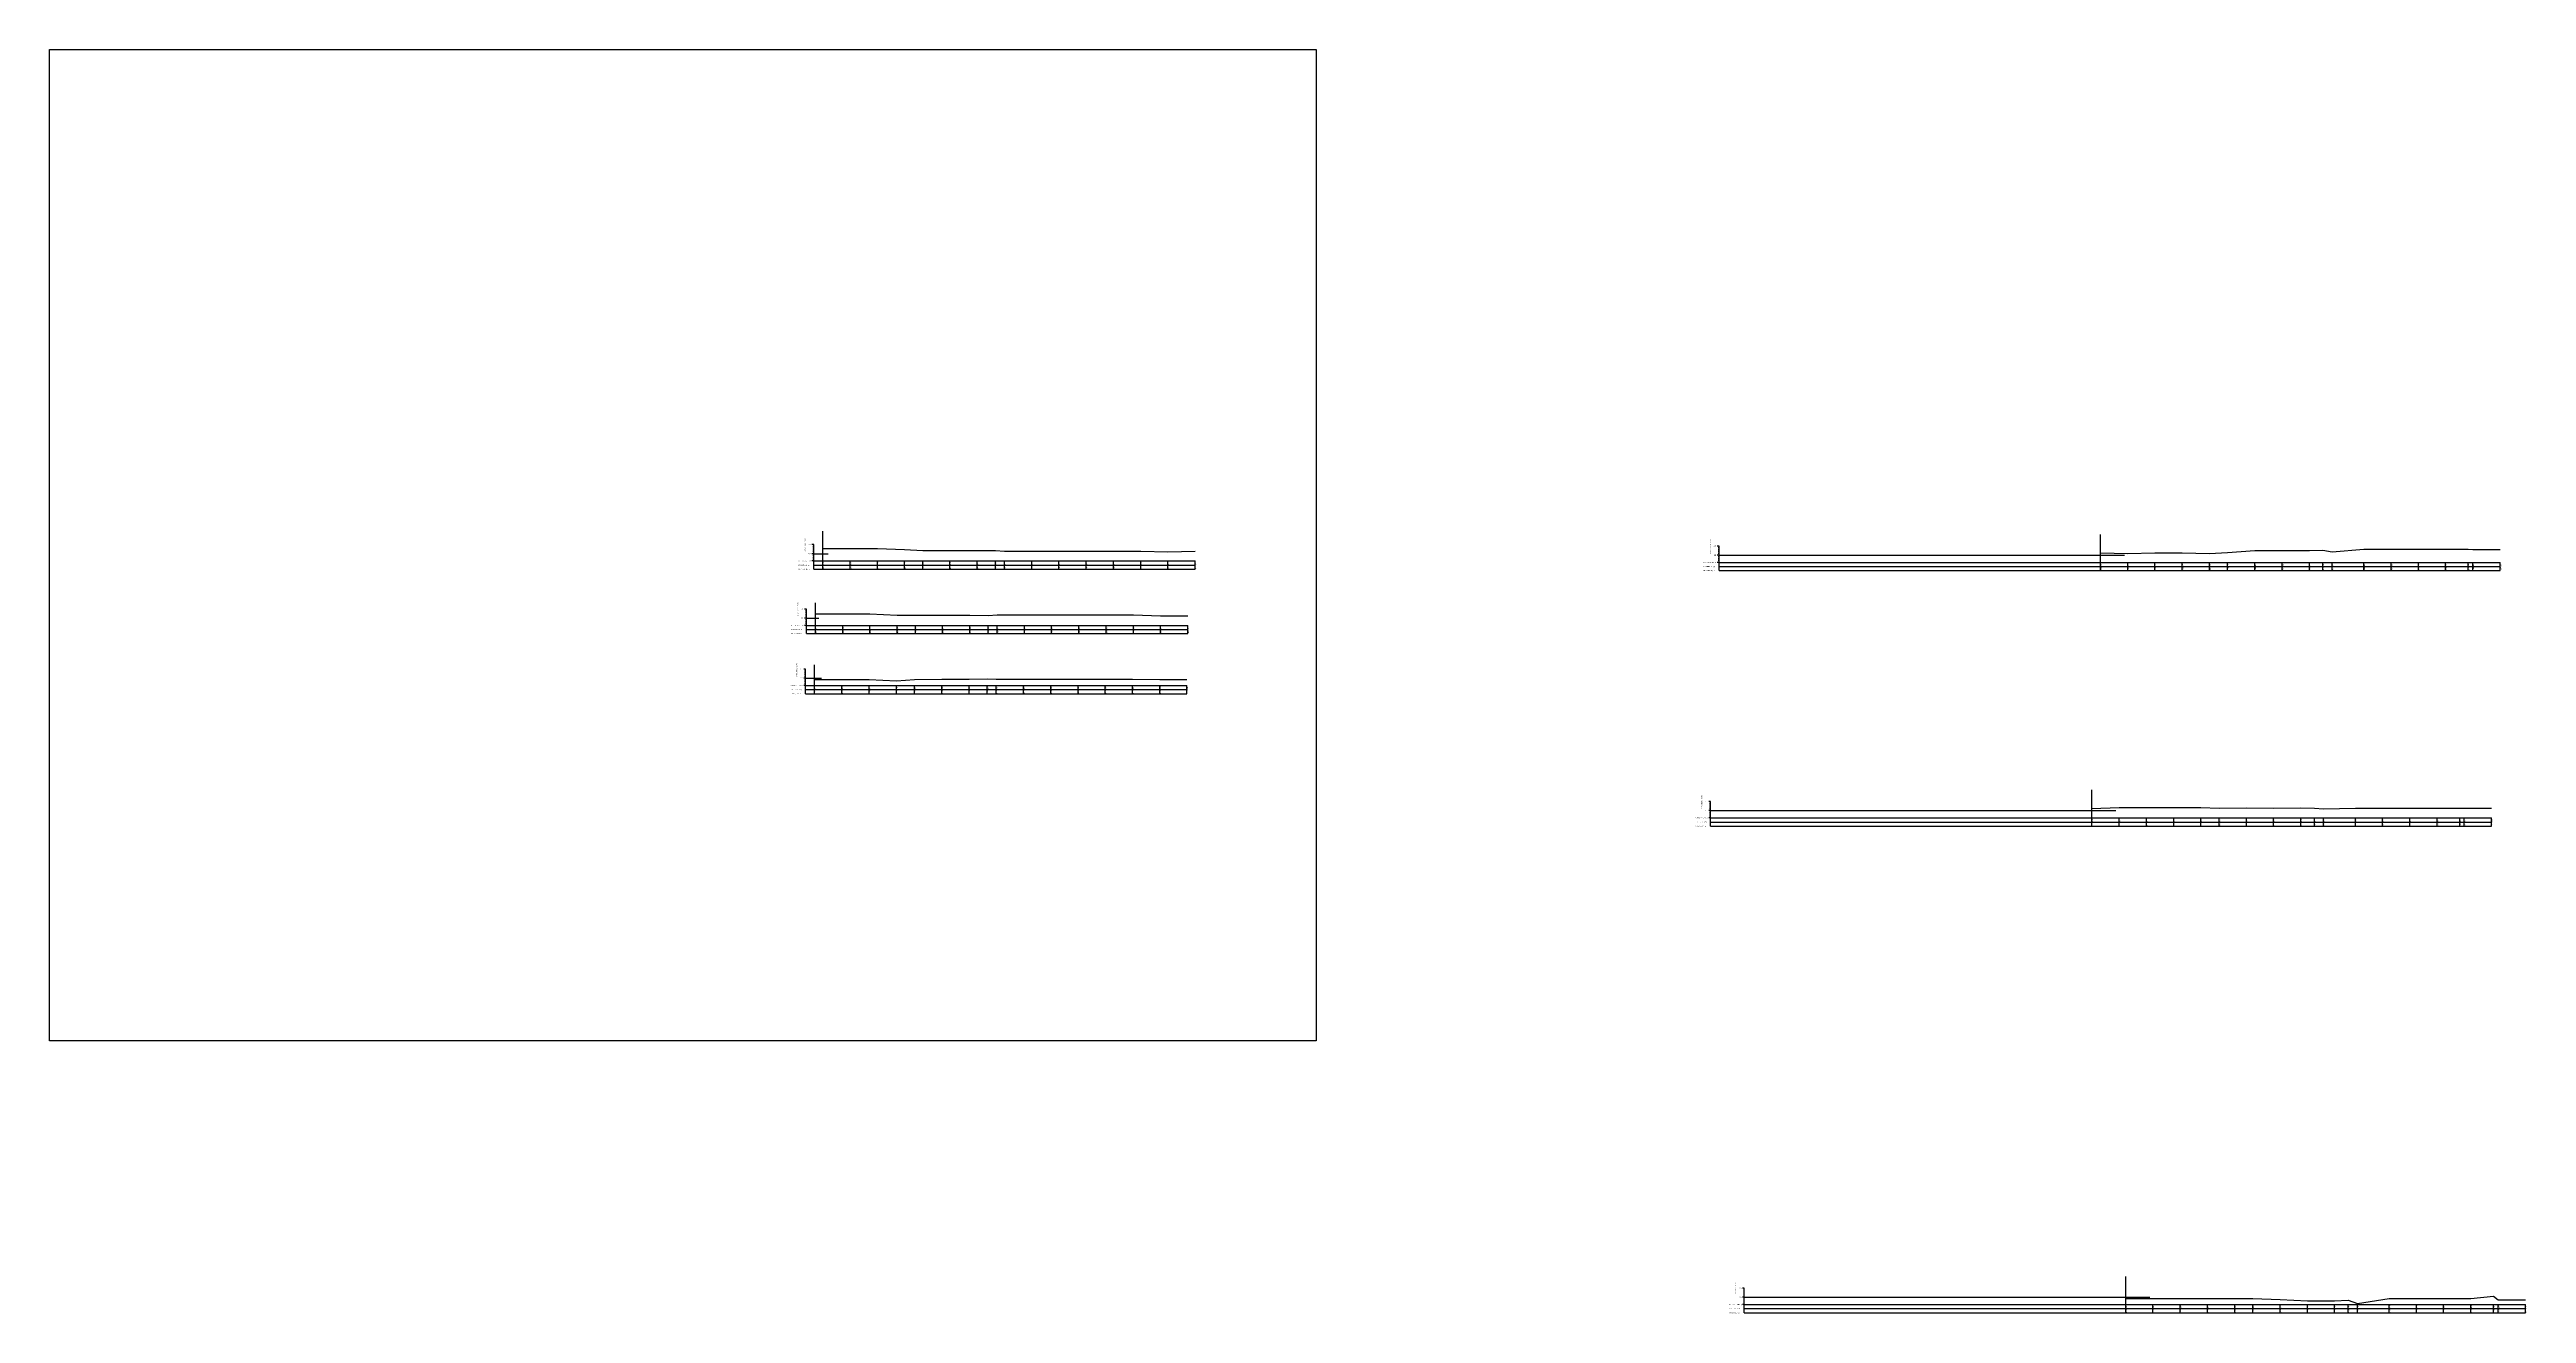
# Model space of a CAD drawing. Header units: metres. Extents: x -148477 to 168932, y -55673 to -2736.
# Drawn here: x -7834 to -6470, y -3664 to -2968 of the extents above; entities that cross this region are included whole.
import ezdxf

# ---------------------------------------------------------------- set-up
doc = ezdxf.new("R2010")
doc.units = ezdxf.units.M
doc.styles.add('liza', font='times.ttf', dxfattribs={"height": 2})

msp = doc.modelspace()

# ---------------------------------------------------------------- linework, layer by layer
at = {"color": 0, "linetype": 'Continuous', "lineweight": -3, "ltscale": 0.5}
for p, q in [((-7412.8662, -3240.7784), (-7413.8662, -3240.7784)), ((-7412.8662, -3241.7784), (-7413.3662, -3241.7784)), ((-7412.8662, -3242.7784), (-7413.3662, -3242.7784)), ((-7412.8662, -3243.7784), (-7413.3662, -3243.7784)), ((-7412.8662, -3244.7784), (-7413.3662, -3244.7784)), ((-7412.8662, -3254.2784), (-7412.8662, -3240.7784)), ((-7407.8735, -3250.1254), (-7407.8735, -3233.4161)), ((-6914.4557, -3241.5784), (-6915.4557, -3241.5784)), ((-6914.4557, -3242.5784), (-6914.9557, -3242.5784)), ((-6914.4557, -3243.5784), (-6914.9557, -3243.5784)), ((-6914.4557, -3244.5784), (-6914.9557, -3244.5784)), ((-6914.4557, -3255.0784), (-6914.4557, -3241.5784)), ((-6704.4557, -3250.5784), (-6704.4557, -3235.1581)), ((-7412.8662, -3245.7784), (-7413.8662, -3245.7784)), ((-7412.8662, -3249.7784), (-7413.8662, -3249.7784)), ((-7412.8662, -3246.7784), (-7413.3662, -3246.7784)), ((-7412.8662, -3247.7784), (-7413.3662, -3247.7784)), ((-7412.8662, -3248.7784), (-7413.3662, -3248.7784)), ((-7412.8662, -3245.7784), (-7404.8664, -3245.7784)), ((-7412.8662, -3249.7784), (-7202.8662, -3249.7784)), ((-7412.8662, -3252.0284), (-7202.8662, -3252.0284)), ((-7412.8662, -3254.2784), (-7202.8662, -3254.2784)), ((-7407.8662, -3254.2784), (-7407.8662, -3249.7784)), ((-7392.8662, -3254.2784), (-7392.8662, -3249.7784)), ((-7377.8662, -3254.2784), (-7377.8662, -3249.7784)), ((-7362.8662, -3254.2784), (-7362.8662, -3249.7784)), ((-7352.8662, -3254.2784), (-7352.8662, -3249.7784)), ((-7337.8662, -3254.2784), (-7337.8662, -3249.7784)), ((-7322.8662, -3254.2784), (-7322.8662, -3249.7784)), ((-7312.8662, -3254.2784), (-7312.8662, -3249.7784)), ((-7307.8662, -3254.2784), (-7307.8662, -3249.7784)), ((-7292.8662, -3254.2784), (-7292.8662, -3249.7784)), ((-7277.8662, -3254.2784), (-7277.8662, -3249.7784)), ((-7262.8662, -3254.2784), (-7262.8662, -3249.7784)), ((-7247.8662, -3254.2784), (-7247.8662, -3249.7784)), ((-7232.8662, -3254.2784), (-7232.8662, -3249.7784)), ((-7217.8662, -3254.2784), (-7217.8662, -3249.7784)), ((-7202.8662, -3254.2784), (-7202.8662, -3249.7784)), ((-6914.4557, -3246.5784), (-6915.4557, -3246.5784)), ((-6914.4557, -3250.5784), (-6915.4557, -3250.5784)), ((-6914.4557, -3245.5784), (-6914.9557, -3245.5784)), ((-6914.4557, -3247.5784), (-6914.9557, -3247.5784)), ((-6914.4557, -3248.5784), (-6914.9557, -3248.5784)), ((-6914.4557, -3249.5784), (-6914.9557, -3249.5784)), ((-6914.4557, -3246.5784), (-6691.2888, -3246.5784)), ((-6914.4557, -3250.5784), (-6484.4557, -3250.5784)), ((-6914.4557, -3252.8284), (-6484.4557, -3252.8284)), ((-6914.4557, -3255.0784), (-6484.4557, -3255.0784)), ((-6704.4557, -3255.0784), (-6704.4557, -3250.5784)), ((-6689.4557, -3255.0784), (-6689.4557, -3250.5784)), ((-6674.4557, -3255.0784), (-6674.4557, -3250.5784)), ((-6659.4557, -3255.0784), (-6659.4557, -3250.5784)), ((-6644.4557, -3255.0784), (-6644.4557, -3250.5784)), ((-6634.4557, -3255.0784), (-6634.4557, -3250.5784)), ((-6619.4557, -3255.0784), (-6619.4557, -3250.5784)), ((-6604.4557, -3255.0784), (-6604.4557, -3250.5784)), ((-6589.4557, -3255.0784), (-6589.4557, -3250.5784)), ((-6581.9557, -3255.0784), (-6581.9557, -3250.5784)), ((-6576.9557, -3255.0784), (-6576.9557, -3250.5784)), ((-6559.4557, -3255.0784), (-6559.4557, -3250.5784)), ((-6544.4557, -3255.0784), (-6544.4557, -3250.5784)), ((-6529.4557, -3255.0784), (-6529.4557, -3250.5784)), ((-6514.4557, -3255.0784), (-6514.4557, -3250.5784)), ((-6501.9557, -3255.0784), (-6501.9557, -3250.5784)), ((-6499.4557, -3255.0784), (-6499.4557, -3250.5784)), ((-6484.4557, -3255.0784), (-6484.4557, -3250.5784)), ((-7411.9068, -3285.2178), (-7411.9068, -3272.7628)), ((-7416.9068, -3276.2178), (-7417.9068, -3276.2178)), ((-7416.9068, -3281.2178), (-7417.9068, -3281.2178)), ((-7416.9068, -3285.2178), (-7417.9068, -3285.2178)), ((-7416.9068, -3277.2178), (-7417.4068, -3277.2178)), ((-7416.9068, -3278.2178), (-7417.4068, -3278.2178)), ((-7416.9068, -3279.2178), (-7417.4068, -3279.2178)), ((-7416.9068, -3280.2178), (-7417.4068, -3280.2178)), ((-7416.9068, -3282.2178), (-7417.4068, -3282.2178)), ((-7416.9068, -3283.2178), (-7417.4068, -3283.2178)), ((-7416.9068, -3284.2178), (-7417.4068, -3284.2178)), ((-7416.9068, -3289.7178), (-7416.9068, -3276.2178)), ((-7416.9068, -3281.2178), (-7410.1483, -3281.2178)), ((-7416.9068, -3285.2178), (-7206.9068, -3285.2178)), ((-7411.9068, -3289.7178), (-7411.9068, -3285.2178)), ((-7396.9068, -3289.7178), (-7396.9068, -3285.2178)), ((-7381.9068, -3289.7178), (-7381.9068, -3285.2178)), ((-7366.9068, -3289.7178), (-7366.9068, -3285.2178)), ((-7356.9068, -3289.7178), (-7356.9068, -3285.2178)), ((-7341.9068, -3289.7178), (-7341.9068, -3285.2178)), ((-7326.9068, -3289.7178), (-7326.9068, -3285.2178)), ((-7316.9068, -3289.7178), (-7316.9068, -3285.2178)), ((-7311.9068, -3289.7178), (-7311.9068, -3285.2178)), ((-7296.9068, -3289.7178), (-7296.9068, -3285.2178)), ((-7281.9068, -3289.7178), (-7281.9068, -3285.2178)), ((-7266.9068, -3289.7178), (-7266.9068, -3285.2178)), ((-7251.9068, -3289.7178), (-7251.9068, -3285.2178)), ((-7236.9068, -3289.7178), (-7236.9068, -3285.2178)), ((-7221.9068, -3289.7178), (-7221.9068, -3285.2178)), ((-7206.9068, -3289.7178), (-7206.9068, -3285.2178)), ((-7416.9068, -3287.4678), (-7206.9068, -3287.4678)), ((-7416.9068, -3289.7178), (-7206.9068, -3289.7178)), ((-7417.381, -3309.3547), (-7418.381, -3309.3547)), ((-7417.381, -3310.3547), (-7417.881, -3310.3547)), ((-7417.381, -3311.3547), (-7417.881, -3311.3547)), ((-7417.381, -3312.3547), (-7417.881, -3312.3547)), ((-7417.381, -3313.3547), (-7417.881, -3313.3547)), ((-7417.381, -3322.8547), (-7417.381, -3309.3547)), ((-7412.381, -3318.3547), (-7412.381, -3306.9356)), ((-7417.381, -3314.3547), (-7418.381, -3314.3547)), ((-7417.381, -3318.3547), (-7418.381, -3318.3547)), ((-7417.381, -3315.3547), (-7417.881, -3315.3547)), ((-7417.381, -3316.3547), (-7417.881, -3316.3547)), ((-7417.381, -3317.3547), (-7417.881, -3317.3547)), ((-7417.381, -3314.3547), (-7408.5961, -3314.3547)), ((-7417.381, -3318.3547), (-7207.381, -3318.3547)), ((-7417.381, -3320.6047), (-7207.381, -3320.6047)), ((-7417.381, -3322.8547), (-7207.381, -3322.8547)), ((-7412.381, -3322.8547), (-7412.381, -3318.3547)), ((-7397.381, -3322.8547), (-7397.381, -3318.3547)), ((-7382.381, -3322.8547), (-7382.381, -3318.3547)), ((-7367.381, -3322.8547), (-7367.381, -3318.3547)), ((-7357.381, -3322.8547), (-7357.381, -3318.3547)), ((-7342.381, -3322.8547), (-7342.381, -3318.3547)), ((-7327.381, -3322.8547), (-7327.381, -3318.3547)), ((-7317.381, -3322.8547), (-7317.381, -3318.3547)), ((-7312.381, -3322.8547), (-7312.381, -3318.3547)), ((-7297.381, -3322.8547), (-7297.381, -3318.3547)), ((-7282.381, -3322.8547), (-7282.381, -3318.3547)), ((-7267.381, -3322.8547), (-7267.381, -3318.3547)), ((-7252.381, -3322.8547), (-7252.381, -3318.3547)), ((-7237.381, -3322.8547), (-7237.381, -3318.3547)), ((-7222.381, -3322.8547), (-7222.381, -3318.3547)), ((-7207.381, -3322.8547), (-7207.381, -3318.3547)), ((-6709.1432, -3391.2388), (-6709.1432, -3375.8185)), ((-6919.1432, -3382.2388), (-6920.1432, -3382.2388)), ((-6919.1432, -3387.2388), (-6920.1432, -3387.2388)), ((-6919.1432, -3391.2388), (-6920.1432, -3391.2388)), ((-6919.1432, -3383.2388), (-6919.6432, -3383.2388)), ((-6919.1432, -3384.2388), (-6919.6432, -3384.2388)), ((-6919.1432, -3385.2388), (-6919.6432, -3385.2388)), ((-6919.1432, -3386.2388), (-6919.6432, -3386.2388)), ((-6919.1432, -3388.2388), (-6919.6432, -3388.2388)), ((-6919.1432, -3389.2388), (-6919.6432, -3389.2388)), ((-6919.1432, -3390.2388), (-6919.6432, -3390.2388)), ((-6919.1432, -3395.7388), (-6919.1432, -3382.2388)), ((-6919.1432, -3387.2388), (-6695.9762, -3387.2388)), ((-6919.1432, -3391.2388), (-6489.1432, -3391.2388)), ((-6919.1432, -3393.4888), (-6489.1432, -3393.4888)), ((-6709.1432, -3395.7388), (-6709.1432, -3391.2388)), ((-6694.1432, -3395.7388), (-6694.1432, -3391.2388)), ((-6679.1432, -3395.7388), (-6679.1432, -3391.2388)), ((-6664.1432, -3395.7388), (-6664.1432, -3391.2388)), ((-6649.1432, -3395.7388), (-6649.1432, -3391.2388)), ((-6639.1432, -3395.7388), (-6639.1432, -3391.2388)), ((-6624.1432, -3395.7388), (-6624.1432, -3391.2388)), ((-6609.1432, -3395.7388), (-6609.1432, -3391.2388)), ((-6594.1432, -3395.7388), (-6594.1432, -3391.2388)), ((-6586.6432, -3395.7388), (-6586.6432, -3391.2388)), ((-6581.6432, -3395.7388), (-6581.6432, -3391.2388)), ((-6564.1432, -3395.7388), (-6564.1432, -3391.2388)), ((-6549.1432, -3395.7388), (-6549.1432, -3391.2388)), ((-6534.1432, -3395.7388), (-6534.1432, -3391.2388)), ((-6519.1432, -3395.7388), (-6519.1432, -3391.2388)), ((-6506.6432, -3395.7388), (-6506.6432, -3391.2388)), ((-6504.1432, -3395.7388), (-6504.1432, -3391.2388)), ((-6489.1432, -3395.7388), (-6489.1432, -3391.2388)), ((-6919.1432, -3395.7388), (-6489.1432, -3395.7388)), ((-6900.5448, -3650.1574), (-6901.5448, -3650.1574)), ((-6900.5448, -3651.1574), (-6901.0448, -3651.1574)), ((-6900.5448, -3652.1574), (-6901.0448, -3652.1574)), ((-6900.5448, -3653.1574), (-6901.0448, -3653.1574)), ((-6900.5448, -3654.1574), (-6901.0448, -3654.1574)), ((-6900.5448, -3663.6574), (-6900.5448, -3650.1574)), ((-6690.5448, -3659.1574), (-6690.5448, -3643.737)), ((-6900.5448, -3655.1574), (-6901.5448, -3655.1574)), ((-6900.5448, -3659.1574), (-6901.5448, -3659.1574)), ((-6900.5448, -3656.1574), (-6901.0448, -3656.1574)), ((-6900.5448, -3657.1574), (-6901.0448, -3657.1574)), ((-6900.5448, -3658.1574), (-6901.0448, -3658.1574)), ((-6900.5448, -3655.1574), (-6677.3779, -3655.1574)), ((-6900.5448, -3659.1574), (-6470.5448, -3659.1574)), ((-6900.5448, -3661.4074), (-6470.5448, -3661.4074)), ((-6900.5448, -3663.6574), (-6470.5448, -3663.6574)), ((-6690.5448, -3663.6574), (-6690.5448, -3659.1574)), ((-6675.5448, -3663.6574), (-6675.5448, -3659.1574)), ((-6660.5448, -3663.6574), (-6660.5448, -3659.1574)), ((-6645.5448, -3663.6574), (-6645.5448, -3659.1574)), ((-6630.5448, -3663.6574), (-6630.5448, -3659.1574)), ((-6620.5448, -3663.6574), (-6620.5448, -3659.1574)), ((-6605.5448, -3663.6574), (-6605.5448, -3659.1574)), ((-6590.5448, -3663.6574), (-6590.5448, -3659.1574)), ((-6575.5448, -3663.6574), (-6575.5448, -3659.1574)), ((-6568.0448, -3663.6574), (-6568.0448, -3659.1574)), ((-6563.0448, -3663.6574), (-6563.0448, -3659.1574)), ((-6545.5448, -3663.6574), (-6545.5448, -3659.1574)), ((-6530.5448, -3663.6574), (-6530.5448, -3659.1574)), ((-6515.5448, -3663.6574), (-6515.5448, -3659.1574)), ((-6500.5448, -3663.6574), (-6500.5448, -3659.1574)), ((-6488.0448, -3663.6574), (-6488.0448, -3659.1574)), ((-6485.5448, -3663.6574), (-6485.5448, -3659.1574)), ((-6470.5448, -3663.6574), (-6470.5448, -3659.1574))]:
    msp.add_line(p, q, dxfattribs=at)
msp.add_lwpolyline([(-7833.612, -2968.1974), (-7136.3302, -2968.1974), (-7136.3302, -3513.8919), (-7833.612, -3513.8919)], close=True, dxfattribs=at)
msp.add_lwpolyline([(-7407.8662, -3242.8684), (-7392.8662, -3242.8654), (-7377.8662, -3242.8634), (-7362.8662, -3243.5194), (-7352.8662, -3244.0194), (-7337.8662, -3243.9414), (-7322.8662, -3243.9384), (-7312.8662, -3243.9484), (-7307.8662, -3244.4184), (-7292.8662, -3244.4154), (-7277.8662, -3244.4134), (-7262.8662, -3244.4114), (-7247.8662, -3244.4084), (-7232.8662, -3244.4054), (-7217.8662, -3244.6864), (-7202.8662, -3244.4114)], dxfattribs=at)
at = {"color": 3, "linetype": 'Continuous', "lineweight": -3, "ltscale": 0.5}
msp.add_lwpolyline([(-6704.4557, -3245.2114), (-6689.4557, -3245.6514), (-6674.4557, -3245.3084), (-6659.4557, -3245.3064), (-6644.4557, -3245.6434), (-6634.4557, -3245.1984), (-6619.4557, -3243.9714), (-6604.4557, -3243.9614), (-6589.4557, -3243.9584), (-6581.9557, -3243.8784), (-6576.9557, -3244.7184), (-6559.4557, -3243.3184), (-6544.4557, -3243.3164), (-6529.4557, -3243.3134), (-6514.4557, -3243.3104), (-6501.9557, -3243.3084), (-6499.4557, -3243.3694), (-6484.4557, -3243.3744)], dxfattribs=at)
at = {"color": 1, "linetype": 'Continuous', "lineweight": -3, "ltscale": 0.5}
for points in [[(-7411.9068, -3278.8678), (-7396.9068, -3278.8648), (-7381.9068, -3278.8628), (-7366.9068, -3279.6588), (-7356.9068, -3279.5288), (-7341.9068, -3279.6908), (-7326.9068, -3279.6878), (-7316.9068, -3279.7078), (-7311.9068, -3279.3878), (-7296.9068, -3279.3848), (-7281.9068, -3279.3828), (-7266.9068, -3279.3808), (-7251.9068, -3279.3778), (-7236.9068, -3279.3748), (-7221.9068, -3279.9858), (-7206.9068, -3279.9808)], [(-6709.1432, -3386.0018), (-6694.1432, -3385.5318), (-6679.1432, -3385.5288), (-6664.1432, -3385.5268), (-6649.1432, -3385.5238), (-6639.1432, -3385.8688), (-6624.1432, -3385.6718), (-6609.1432, -3385.9218), (-6594.1432, -3385.6588), (-6586.6432, -3385.9288), (-6581.6432, -3386.1688), (-6564.1432, -3385.9088), (-6549.1432, -3385.9068), (-6534.1432, -3385.9038), (-6519.1432, -3385.9008), (-6506.6432, -3385.8988), (-6504.1432, -3385.8698), (-6489.1432, -3385.8748)]]:
    msp.add_lwpolyline(points, dxfattribs=at)
at = {"color": 6, "linetype": 'Continuous', "lineweight": -3, "ltscale": 0.5}
for points in [[(-7412.381, -3315.1047), (-7397.381, -3315.1017), (-7382.381, -3315.0997), (-7367.381, -3315.7557), (-7357.381, -3315.0557), (-7342.381, -3314.8577), (-7327.381, -3314.8547), (-7317.381, -3314.7347), (-7312.381, -3314.8247), (-7297.381, -3314.8217), (-7282.381, -3314.8197), (-7267.381, -3314.8177), (-7252.381, -3314.8147), (-7237.381, -3314.8117), (-7222.381, -3314.9627), (-7207.381, -3314.9577)], [(-6690.5448, -3655.7604), (-6675.5448, -3655.8404), (-6660.5448, -3655.8374), (-6645.5448, -3655.8354), (-6630.5448, -3655.8324), (-6620.5448, -3655.8374), (-6605.5448, -3656.3104), (-6590.5448, -3657.1404), (-6575.5448, -3657.1374), (-6568.0448, -3656.7474), (-6563.0448, -3658.5584), (-6545.5448, -3655.8674), (-6530.5448, -3655.8654), (-6515.5448, -3655.8624), (-6500.5448, -3655.8654), (-6488.0448, -3654.4574), (-6485.5448, -3656.6274), (-6470.5448, -3656.6324)]]:
    msp.add_lwpolyline(points, dxfattribs=at)

# ---------------------------------------------------------------- texts
at = {"color": 0, "linetype": 'Continuous', "lineweight": -3, "ltscale": 0.5, "char_height": 0.5, "attachment_point": 1, "rotation": 90, "style": 'liza'}
for s, insert, width in [('ELEVATION (m PWD)', (-7417.8662, -3244.7784), 10), ('ELEVATION (m PWD)', (-6919.4557, -3245.5784), 10), ('0.00', (-7407.7662, -3254.1784), 2.15), ('2.91', (-7407.7662, -3251.9284), 2.15), ('15.00', (-7392.7662, -3254.1784), 2.15), ('2.91', (-7392.7662, -3251.9284), 2.15), ('30.00', (-7377.7662, -3254.1784), 2.15), ('2.91', (-7377.7662, -3251.9284), 2.15), ('45.00', (-7362.7662, -3254.1784), 2.15), ('2.26', (-7362.7662, -3251.9284), 2.15), ('55.00', (-7352.7662, -3254.1784), 2.15), ('1.76', (-7352.7662, -3251.9284), 2.15), ('1.84', (-7337.7662, -3251.9284), 2.15), ('70.00', (-7337.7662, -3254.1784), 2.15), ('1.84', (-7322.7662, -3251.9284), 2.15), ('85.00', (-7322.7662, -3254.1784), 2.15), ('1.83', (-7312.7662, -3251.9284), 2.15), ('95.00', (-7312.7662, -3254.1784), 2.15), ('100.00', (-7307.7662, -3254.1784), 2.15), ('1.36', (-7307.7662, -3251.9284), 2.15), ('115.00', (-7292.7662, -3254.1784), 2.15), ('1.36', (-7292.7662, -3251.9284), 2.15), ('130.00', (-7277.7662, -3254.1784), 2.15), ('1.36', (-7277.7662, -3251.9284), 2.15), ('145.00', (-7262.7662, -3254.1784), 2.15), ('1.37', (-7262.7662, -3251.9284), 2.15), ('160.00', (-7247.7662, -3254.1784), 2.15), ('1.37', (-7247.7662, -3251.9284), 2.15), ('175.00', (-7232.7662, -3254.1784), 2.15), ('1.37', (-7232.7662, -3251.9284), 2.15), ('1.09', (-7217.7662, -3251.9284), 2.15), ('190.00', (-7217.7662, -3254.1784), 2.15), ('205.00', (-7202.7662, -3254.1784), 2.15), ('1.37', (-7202.7662, -3251.9284), 2.15), ('205.00', (-6704.3557, -3254.9784), 2.15), ('1.37', (-6704.3557, -3252.7284), 2.15), ('0.93', (-6689.3557, -3252.7284), 2.15), ('220.00', (-6689.3557, -3254.9784), 2.15), ('235.00', (-6674.3557, -3254.9784), 2.15), ('1.27', (-6674.3557, -3252.7284), 2.15), ('250.00', (-6659.3557, -3254.9784), 2.15), ('1.27', (-6659.3557, -3252.7284), 2.15), ('0.93', (-6644.3557, -3252.7284), 2.15), ('265.00', (-6644.3557, -3254.9784), 2.15), ('1.38', (-6634.3557, -3252.7284), 2.15), ('275.00', (-6634.3557, -3254.9784), 2.15), ('290.00', (-6619.3557, -3254.9784), 2.15), ('2.61', (-6619.3557, -3252.7284), 2.15), ('305.00', (-6604.3557, -3254.9784), 2.15), ('2.62', (-6604.3557, -3252.7284), 2.15), ('320.00', (-6589.3557, -3254.9784), 2.15), ('2.62', (-6589.3557, -3252.7284), 2.15), ('2.70', (-6581.8557, -3252.7284), 2.15), ('327.50', (-6581.8557, -3254.9784), 2.15), ('1.86', (-6576.8557, -3252.7284), 2.15), ('332.50', (-6576.8557, -3254.9784), 2.15), ('350.00', (-6559.3557, -3254.9784), 2.15), ('3.26', (-6559.3557, -3252.7284), 2.15), ('365.00', (-6544.3557, -3254.9784), 2.15), ('3.26', (-6544.3557, -3252.7284), 2.15), ('380.00', (-6529.3557, -3254.9784), 2.15), ('3.26', (-6529.3557, -3252.7284), 2.15), ('395.00', (-6514.3557, -3254.9784), 2.15), ('3.27', (-6514.3557, -3252.7284), 2.15), ('407.50', (-6501.8557, -3254.9784), 2.15), ('3.27', (-6501.8557, -3252.7284), 2.15), ('410.00', (-6499.3557, -3254.9784), 2.15), ('3.21', (-6499.3557, -3252.7284), 2.15), ('3.20', (-6484.3557, -3252.7284), 2.15), ('425.00', (-6484.3557, -3254.9784), 2.15), ('ELEVATION (m PWD)', (-7421.9068, -3280.2178), 10), ('2.35', (-7411.8068, -3287.3678), 2.15), ('2.35', (-7396.8068, -3287.3678), 2.15), ('2.36', (-7381.8068, -3287.3678), 2.15), ('1.56', (-7366.8068, -3287.3678), 2.15), ('1.69', (-7356.8068, -3287.3678), 2.15), ('1.53', (-7341.8068, -3287.3678), 2.15), ('1.53', (-7326.8068, -3287.3678), 2.15), ('1.51', (-7316.8068, -3287.3678), 2.15), ('1.83', (-7311.8068, -3287.3678), 2.15), ('1.83', (-7296.8068, -3287.3678), 2.15), ('1.84', (-7281.8068, -3287.3678), 2.15), ('1.84', (-7266.8068, -3287.3678), 2.15), ('1.84', (-7251.8068, -3287.3678), 2.15), ('1.84', (-7236.8068, -3287.3678), 2.15), ('1.23', (-7221.8068, -3287.3678), 2.15), ('1.24', (-7206.8068, -3287.3678), 2.15), ('0.00', (-7411.8068, -3289.6178), 2.15), ('15.00', (-7396.8068, -3289.6178), 2.15), ('30.00', (-7381.8068, -3289.6178), 2.15), ('45.00', (-7366.8068, -3289.6178), 2.15), ('55.00', (-7356.8068, -3289.6178), 2.15), ('70.00', (-7341.8068, -3289.6178), 2.15), ('85.00', (-7326.8068, -3289.6178), 2.15), ('95.00', (-7316.8068, -3289.6178), 2.15), ('100.00', (-7311.8068, -3289.6178), 2.15), ('115.00', (-7296.8068, -3289.6178), 2.15), ('130.00', (-7281.8068, -3289.6178), 2.15), ('145.00', (-7266.8068, -3289.6178), 2.15), ('160.00', (-7251.8068, -3289.6178), 2.15), ('175.00', (-7236.8068, -3289.6178), 2.15), ('190.00', (-7221.8068, -3289.6178), 2.15), ('205.00', (-7206.8068, -3289.6178), 2.15), ('ELEVATION (m PWD)', (-7422.381, -3313.3547), 10), ('-0.75', (-7412.281, -3320.5047), 2.15), ('0.00', (-7412.281, -3322.7547), 2.15), ('-0.75', (-7397.281, -3320.5047), 2.15), ('15.00', (-7397.281, -3322.7547), 2.15), ('-0.74', (-7382.281, -3320.5047), 2.15), ('30.00', (-7382.281, -3322.7547), 2.15), ('-1.40', (-7367.281, -3320.5047), 2.15), ('45.00', (-7367.281, -3322.7547), 2.15), ('-0.70', (-7357.281, -3320.5047), 2.15), ('55.00', (-7357.281, -3322.7547), 2.15), ('-0.50', (-7342.281, -3320.5047), 2.15), ('70.00', (-7342.281, -3322.7547), 2.15), ('-0.50', (-7327.281, -3320.5047), 2.15), ('85.00', (-7327.281, -3322.7547), 2.15), ('-0.38', (-7317.281, -3320.5047), 2.15), ('95.00', (-7317.281, -3322.7547), 2.15), ('-0.47', (-7312.281, -3320.5047), 2.15), ('100.00', (-7312.281, -3322.7547), 2.15), ('-0.47', (-7297.281, -3320.5047), 2.15), ('115.00', (-7297.281, -3322.7547), 2.15), ('-0.47', (-7282.281, -3320.5047), 2.15), ('130.00', (-7282.281, -3322.7547), 2.15), ('-0.46', (-7267.281, -3320.5047), 2.15), ('145.00', (-7267.281, -3322.7547), 2.15), ('-0.46', (-7252.281, -3320.5047), 2.15), ('160.00', (-7252.281, -3322.7547), 2.15), ('-0.46', (-7237.281, -3320.5047), 2.15), ('175.00', (-7237.281, -3322.7547), 2.15), ('-0.61', (-7222.281, -3320.5047), 2.15), ('190.00', (-7222.281, -3322.7547), 2.15), ('-0.60', (-7207.281, -3320.5047), 2.15), ('205.00', (-7207.281, -3322.7547), 2.15), ('ELEVATION (m PWD)', (-6924.1432, -3386.2388), 10), ('205.00', (-6709.0432, -3395.6388), 2.15), ('1.24', (-6709.0432, -3393.3888), 2.15), ('220.00', (-6694.0432, -3395.6388), 2.15), ('1.71', (-6694.0432, -3393.3888), 2.15), ('235.00', (-6679.0432, -3395.6388), 2.15), ('1.71', (-6679.0432, -3393.3888), 2.15), ('250.00', (-6664.0432, -3395.6388), 2.15), ('1.71', (-6664.0432, -3393.3888), 2.15), ('265.00', (-6649.0432, -3395.6388), 2.15), ('1.72', (-6649.0432, -3393.3888), 2.15), ('275.00', (-6639.0432, -3395.6388), 2.15), ('1.37', (-6639.0432, -3393.3888), 2.15), ('290.00', (-6624.0432, -3395.6388), 2.15), ('1.57', (-6624.0432, -3393.3888), 2.15), ('305.00', (-6609.0432, -3395.6388), 2.15), ('1.32', (-6609.0432, -3393.3888), 2.15), ('1.58', (-6594.0432, -3393.3888), 2.15), ('320.00', (-6594.0432, -3395.6388), 2.15), ('327.50', (-6586.5432, -3395.6388), 2.15), ('1.31', (-6586.5432, -3393.3888), 2.15), ('1.07', (-6581.5432, -3393.3888), 2.15), ('332.50', (-6581.5432, -3395.6388), 2.15), ('350.00', (-6564.0432, -3395.6388), 2.15), ('1.33', (-6564.0432, -3393.3888), 2.15), ('365.00', (-6549.0432, -3395.6388), 2.15), ('1.33', (-6549.0432, -3393.3888), 2.15), ('380.00', (-6534.0432, -3395.6388), 2.15), ('1.34', (-6534.0432, -3393.3888), 2.15), ('395.00', (-6519.0432, -3395.6388), 2.15), ('1.34', (-6519.0432, -3393.3888), 2.15), ('407.50', (-6506.5432, -3395.6388), 2.15), ('1.34', (-6506.5432, -3393.3888), 2.15), ('410.00', (-6504.0432, -3395.6388), 2.15), ('1.37', (-6504.0432, -3393.3888), 2.15), ('425.00', (-6489.0432, -3395.6388), 2.15), ('1.36', (-6489.0432, -3393.3888), 2.15), ('ELEVATION (m PWD)', (-6905.5448, -3654.1574), 10), ('-0.60', (-6690.4448, -3661.3074), 2.15), ('205.00', (-6690.4448, -3663.5574), 2.15), ('-0.68', (-6675.4448, -3661.3074), 2.15), ('220.00', (-6675.4448, -3663.5574), 2.15), ('-0.68', (-6660.4448, -3661.3074), 2.15), ('235.00', (-6660.4448, -3663.5574), 2.15), ('-0.68', (-6645.4448, -3661.3074), 2.15), ('250.00', (-6645.4448, -3663.5574), 2.15), ('-0.68', (-6630.4448, -3661.3074), 2.15), ('265.00', (-6630.4448, -3663.5574), 2.15), ('-0.68', (-6620.4448, -3661.3074), 2.15), ('275.00', (-6620.4448, -3663.5574), 2.15), ('290.00', (-6605.4448, -3663.5574), 2.15), ('-1.15', (-6605.4448, -3661.3074), 2.15), ('-1.98', (-6590.4448, -3661.3074), 2.15), ('305.00', (-6590.4448, -3663.5574), 2.15), ('-1.98', (-6575.4448, -3661.3074), 2.15), ('320.00', (-6575.4448, -3663.5574), 2.15), ('327.50', (-6567.9448, -3663.5574), 2.15), ('-1.59', (-6567.9448, -3661.3074), 2.15), ('-3.40', (-6562.9448, -3661.3074), 2.15), ('332.50', (-6562.9448, -3663.5574), 2.15), ('-0.71', (-6545.4448, -3661.3074), 2.15), ('350.00', (-6545.4448, -3663.5574), 2.15), ('-0.71', (-6530.4448, -3661.3074), 2.15), ('365.00', (-6530.4448, -3663.5574), 2.15), ('-0.70', (-6515.4448, -3661.3074), 2.15), ('380.00', (-6515.4448, -3663.5574), 2.15), ('-0.71', (-6500.4448, -3661.3074), 2.15), ('395.00', (-6500.4448, -3663.5574), 2.15), ('0.70', (-6487.9448, -3661.3074), 2.15), ('407.50', (-6487.9448, -3663.5574), 2.15), ('410.00', (-6485.4448, -3663.5574), 2.15), ('-1.47', (-6485.4448, -3661.3074), 2.15), ('425.00', (-6470.4448, -3663.5574), 2.15), ('-1.47', (-6470.4448, -3661.3074), 2.15)]:
    msp.add_mtext(s, dxfattribs=dict(at, insert=insert, width=width))
at = {"color": 0, "linetype": 'Continuous', "lineweight": -3, "ltscale": 0.5, "char_height": 0.5, "attachment_point": 1, "style": 'liza'}
for s, insert, width in [('0.00', (-7415.8662, -3245.5284), 2), ('5.00', (-7415.8662, -3240.5284), 2), ('5.00', (-6917.4557, -3241.3284), 2), ('DATUM AT -4.00 (m)', (-7421.3662, -3249.5284), 7.5), ('EXISTING R.L. (m)', (-7421.3662, -3251.7784), 7.5), ('DISTANCE IN (m)', (-7421.3662, -3254.0284), 7.5), ('DATUM AT -4.00 (m)', (-6922.9557, -3250.3284), 7.5), ('EXISTING R.L. (m)', (-6922.9557, -3252.5784), 7.5), ('DISTANCE IN (m)', (-6922.9557, -3254.8284), 7.5), ('0.00', (-6917.4557, -3246.3284), 2), ('DATUM AT -4.00 (m)', (-7425.4068, -3284.9678), 7.5), ('0.00', (-7419.9068, -3280.9678), 2), ('5.00', (-7419.9068, -3275.9678), 2), ('EXISTING R.L. (m)', (-7425.4068, -3287.2178), 7.5), ('DISTANCE IN (m)', (-7425.4068, -3289.4678), 7.5), ('5.00', (-7420.381, -3309.1047), 2), ('DATUM AT -4.00 (m)', (-7425.881, -3318.1047), 7.5), ('EXISTING R.L. (m)', (-7425.881, -3320.3547), 7.5), ('DISTANCE IN (m)', (-7425.881, -3322.6047), 7.5), ('0.00', (-7420.381, -3314.1047), 2), ('DATUM AT -4.00 (m)', (-6927.6432, -3390.9888), 7.5), ('EXISTING R.L. (m)', (-6927.6432, -3393.2388), 7.5), ('DISTANCE IN (m)', (-6927.6432, -3395.4888), 7.5), ('0.00', (-6922.1432, -3386.9888), 2), ('5.00', (-6922.1432, -3381.9888), 2), ('5.00', (-6903.5448, -3649.9074), 2), ('DATUM AT -4.00 (m)', (-6909.0448, -3658.9074), 7.5), ('EXISTING R.L. (m)', (-6909.0448, -3661.1574), 7.5), ('DISTANCE IN (m)', (-6909.0448, -3663.4074), 7.5), ('0.00', (-6903.5448, -3654.9074), 2)]:
    msp.add_mtext(s, dxfattribs=dict(at, insert=insert, width=width))

doc.saveas('drawing.dxf')
